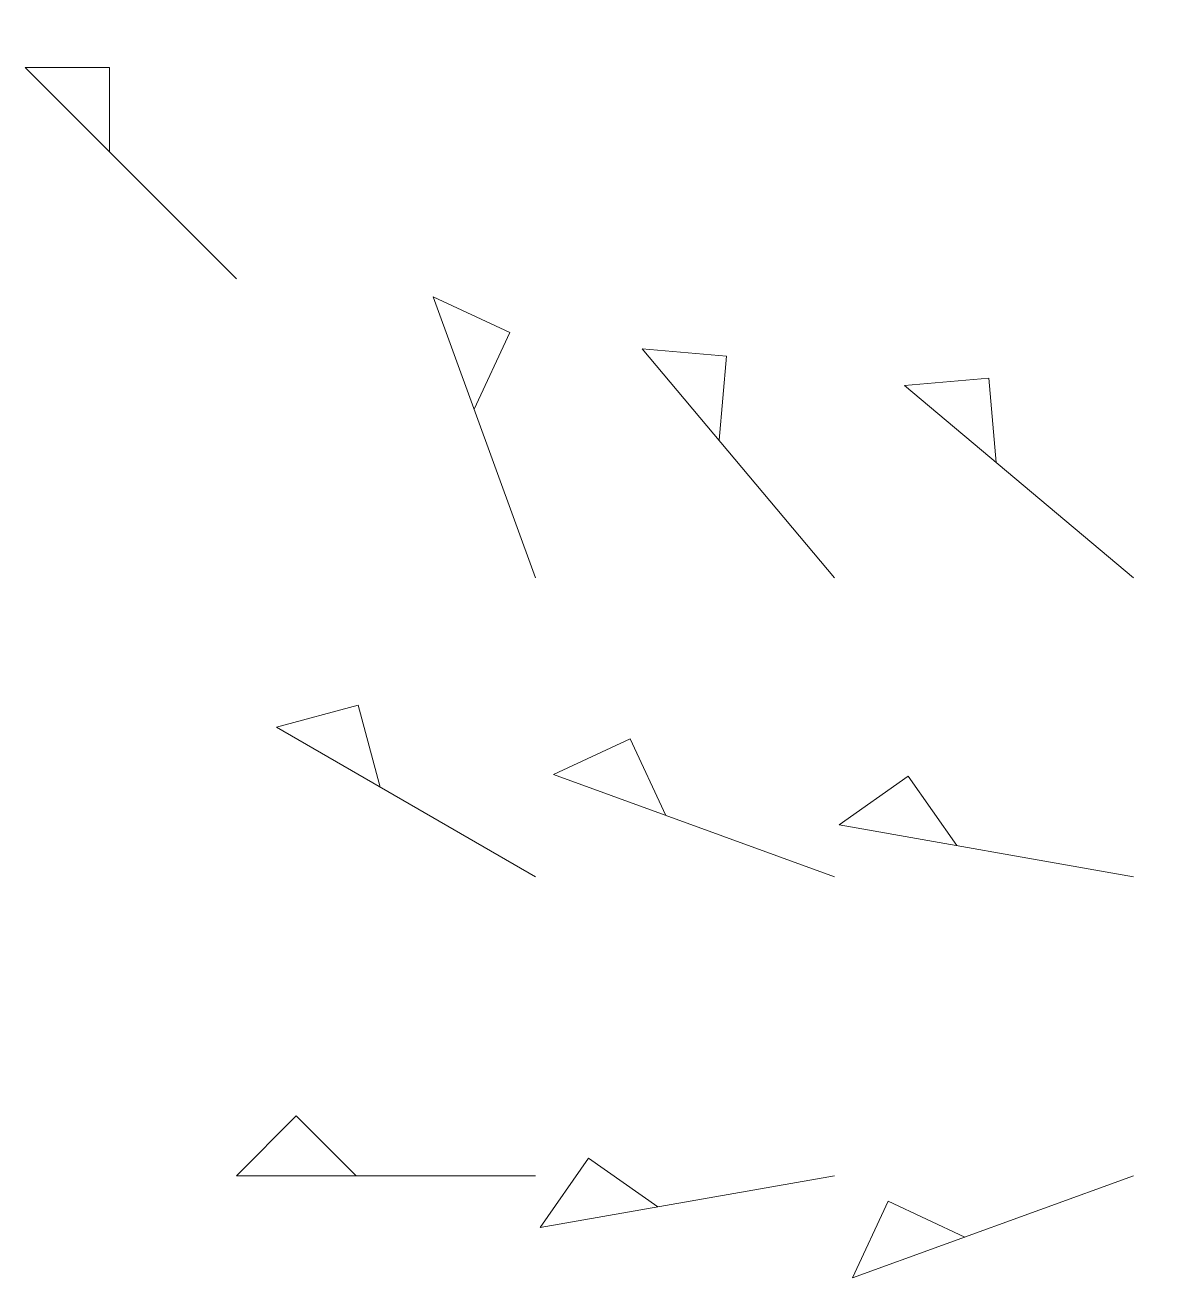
# Model space of a CAD drawing. Header units: millimetres. Extents: x -71 to 313, y -334 to 85.
import ezdxf

# ---------------------------------------------------------------- set-up
doc = ezdxf.new("R2010")
doc.units = ezdxf.units.MM
doc.layers.get('0').update_dxf_attribs({"linetype": 'CONTINUOUS', "lineweight": 0})

# ---------------------------------------------------------------- blocks, each defined once
blk = doc.blocks.new('v')
for p, q in [((0, 0), (0, 100)), ((0, 100), (20, 80)), ((20, 80), (0, 60))]:
    blk.add_line(p, q)

msp = doc.modelspace()

# ---------------------------------------------------------------- block references
for p, rotation in [((0, 0), 45), ((100, -100), 20), ((200, -100), 40), ((300, -100), 50), ((100, -200), 59.99999999999999), ((200, -200), 70), ((300, -200), 80), ((100, -300), 90), ((200, -300), 100), ((300, -300), 110)]:
    msp.add_blockref('v', p, dxfattribs=dict(rotation=rotation))

doc.saveas('drawing.dxf')
